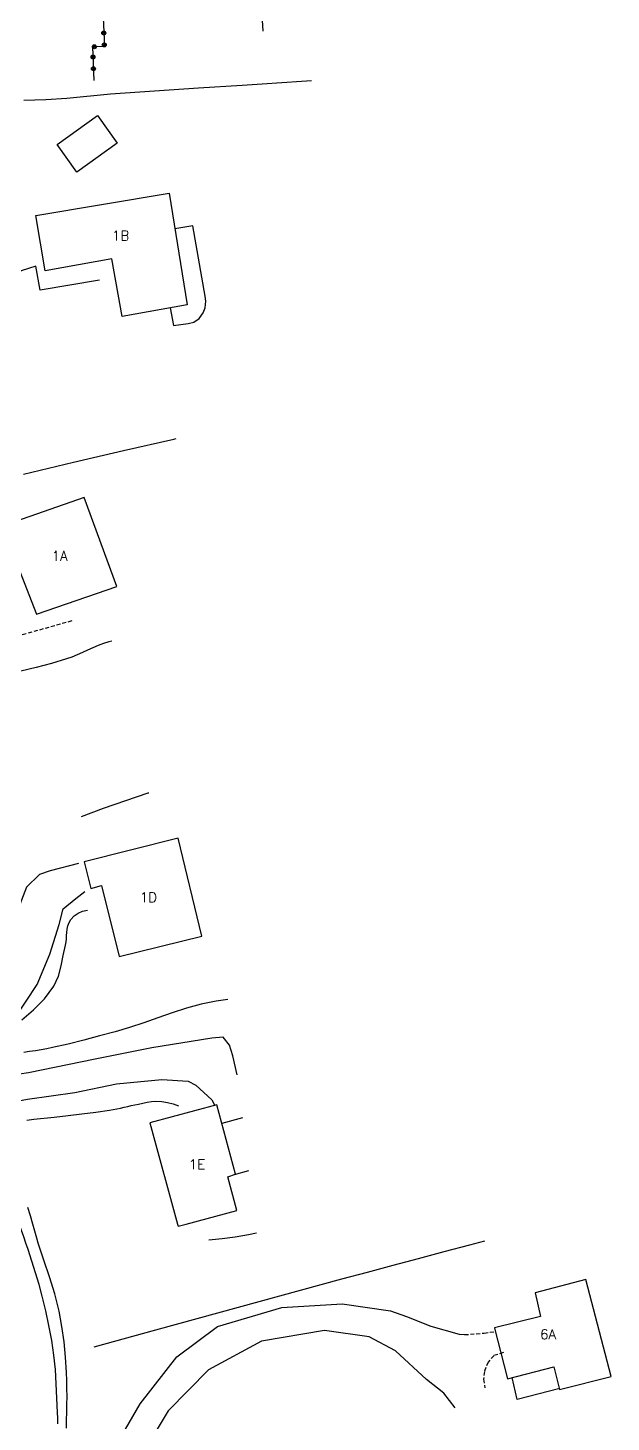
# Model space of a CAD drawing. Header units: millimetres. Extents: x 176000 to 177001, y 163000 to 164001.
# Drawn here: x 176516.6 to 176590.6, y 163645.9 to 163822.7 of the extents above; entities that cross this region are included whole.
import ezdxf
from ezdxf.enums import TextEntityAlignment as Align

# ---------------------------------------------------------------- set-up
doc = ezdxf.new("R2010")
doc.units = ezdxf.units.MM
doc.linetypes.add('DASHED', pattern=[0.75, 0.5, -0.25])
doc.layers.get('0').update_dxf_attribs({"linetype": 'CONTINUOUS'})
for name, color, linetype in [('W0017', 7, 'CONTINUOUS'), ('W0101', 7, 'CONTINUOUS'), ('W0104', 1, 'CONTINUOUS'), ('W0112', 1, 'DASHED'), ('W0211', 2, 'CONTINUOUS'), ('W0300', 7, 'CONTINUOUS'), ('W0323', 7, 'CONTINUOUS'), ('W0991', 7, 'CONTINUOUS')]:
    doc.layers.add(name, color=color, linetype=linetype)
doc.styles.get("Standard").update_dxf_attribs({"font": 'romans.shx', "width": 0.85})

# ---------------------------------------------------------------- blocks, each defined once
blk = doc.blocks.new('t323o')
at = {"color": 0, "linetype": 'Continuous'}
for radius in [0.25, 0.15]:
    blk.add_circle((0, 0), radius, dxfattribs=at)

msp = doc.modelspace()

# ---------------------------------------------------------------- linework, layer by layer
at = {"layer": 'W0017'}
for points in [[(176525.73, 163790.73), (176518.2, 163789.48), (176517.67, 163792.52), (176515.78, 163791.9), (176514.43, 163790.69), (176513.87, 163788.93), (176513.63, 163784.15), (176513.65, 163777.59), (176512.19, 163770.23), (176506.38, 163766.23), (176494.47, 163763.41), (176483.03, 163760.35), (176477.1, 163758.19), (176474.86, 163756.27)], [(176523.08, 163716.73), (176519.48, 163715.8), (176518.1, 163715.35), (176516.45, 163713.73), (176515.41, 163710.98), (176514.52, 163707.13), (176513.38, 163704.04), (176511.64, 163701.11), (176509.24, 163698.32), (176506.54, 163696.51), (176503.01, 163694.42), (176501.18, 163693.48), (176499.85, 163692.83), (176498.81, 163692.76), (176498.04, 163692.82)], [(176543.17, 163689.93), (176542.65, 163692.36), (176542.22, 163693.69), (176541.39, 163694.69), (176539.98, 163694.58), (176532.37, 163693.35), (176525.18, 163691.93), (176516.74, 163690.18), (176509.82, 163689.16), (176505.06, 163688.57), (176503.52, 163688.4), (176502.94, 163688.69), (176504.26, 163689.96), (176510.04, 163693.55), (176515.04, 163697.16), (176517.82, 163701.37), (176519.43, 163705.22), (176520.61, 163709.02), (176521.11, 163710.97), (176522.72, 163712.3), (176523.88, 163713.2)], [(176497.94, 163683.13), (176507.14, 163685.05), (176516.58, 163686.84), (176522.6, 163687.69), (176527.9, 163688.77), (176533.64, 163689.35), (176536.98, 163689.14), (176537.92, 163688.61), (176539.95, 163686.77), (176540.33, 163686.02)], [(176530.4, 163612.99), (176530.42, 163613.88), (176530.24, 163615.68), (176528.9, 163620.73), (176527.32, 163626.77), (176525.85, 163632.73), (176526.28, 163638.83), (176528.08, 163643.38), (176530.9, 163648.21), (176535.51, 163654.14), (176540.67, 163658.01), (176548.83, 163660.41), (176556.51, 163660.9), (176562.61, 163660.01), (176564.63, 163659.29), (176567.74, 163658.04), (176571.33, 163657.04), (176572.01, 163656.97)], [(176570.8, 163647.68), (176569.37, 163649.56), (176567.19, 163651.3), (176563.26, 163654.91), (176559.92, 163656.71), (176554.27, 163657.5), (176546.27, 163656.15), (176539.53, 163652.5), (176534.45, 163647.32), (176531.38, 163642.22), (176530.58, 163637.66), (176530.83, 163636.96)]]:
    msp.add_lwpolyline(points, dxfattribs=at)
at = {"layer": 'W0101'}
for points in [[(176517.64, 163798.94), (176534.55, 163801.78), (176536.84, 163787.62), (176528.6, 163786.11), (176527.29, 163793.42), (176518.84, 163791.92)], [(176517.73, 163748.36), (176527.92, 163751.86), (176523.79, 163763.16), (176514.24, 163759.84), (176514.82, 163758.18), (176514.02, 163757.91)], [(176523.77, 163716.95), (176524.62, 163713.55), (176525.98, 163713.95), (176528.23, 163704.95), (176538.69, 163707.52), (176535.71, 163719.95)], [(176575.81, 163657.8), (176577.44, 163651.38), (176583.35, 163652.88), (176584.05, 163650.03), (176590.59, 163651.67), (176587.38, 163663.98), (176580.95, 163662.27), (176581.64, 163659.27), (176575.8, 163657.83)]]:
    msp.add_lwpolyline(points, close=True, dxfattribs=at)
for points in [[(176536.7, 163671), (176543.12, 163672.74), (176542.01, 163676.98), (176542.95, 163677.32), (176540.62, 163686.13), (176532.12, 163683.86)], [(176532.12, 163683.86), (176535.61, 163671)], [(176535.61, 163671), (176535.68, 163670.72), (176536.7, 163671)]]:
    msp.add_lwpolyline(points, dxfattribs=at)
at = {"layer": 'W0104'}
msp.add_lwpolyline([(176520.34, 163807.95), (176525.49, 163811.61), (176527.98, 163808.1), (176522.83, 163804.45)], close=True, dxfattribs=at)
for points in [[(176534.67, 163787.22), (176535.09, 163784.98), (176536.97, 163785.23), (176537.7, 163785.42), (176538.35, 163785.89), (176538.88, 163786.57), (176539.12, 163787.24), (176539.19, 163788.09), (176539.12, 163788.69), (176537.54, 163797.64), (176535.28, 163797.24)], [(176543.84, 163684.46), (176541.25, 163683.75)], [(176542.83, 163677.28), (176544.65, 163677.78)], [(176584.09, 163650.14), (176578.67, 163648.75), (176578.04, 163651.53)], [(176584.09, 163650.14), (176578.67, 163648.75), (176578.04, 163651.53)]]:
    msp.add_lwpolyline(points, dxfattribs=at)
at = {"layer": 'W0112'}
for points in [[(176522.21, 163747.5), (176516.42, 163745.88), (176504.77, 163742.85), (176492.8, 163739.78), (176492.33, 163739.61), (176491.28, 163738.83), (176490.29, 163737.71)], [(176572, 163656.97), (176574.49, 163657.18), (176575.88, 163657.35)], [(176576.93, 163654.7), (176575.71, 163654.3), (176574.99, 163653.5), (176574.52, 163652.29), (176574.42, 163651.32), (176574.57, 163650.22)]]:
    msp.add_lwpolyline(points, dxfattribs=at)
at = {"layer": 'W0211'}
for points in [[(176515.87, 163696.91), (176517.37, 163698.17), (176518.77, 163699.58), (176519.94, 163701.19), (176520.51, 163702.43), (176520.87, 163703.75), (176521.12, 163705.08), (176521.4, 163706.38), (176521.48, 163706.79), (176521.52, 163707.19), (176521.55, 163707.6), (176521.58, 163708), (176521.63, 163708.42), (176521.72, 163708.84), (176521.88, 163709.25), (176522.1, 163709.62), (176522.51, 163710.08), (176523.02, 163710.44), (176523.59, 163710.7), (176524.2, 163710.82)], [(176542.01, 163699.48), (176540.52, 163699.29), (176538.63, 163698.89), (176536.77, 163698.38), (176534.94, 163697.78), (176533.14, 163697.15), (176531.34, 163696.52), (176529.52, 163695.92), (176527.69, 163695.38), (176525.71, 163694.86), (176523.74, 163694.33), (176521.76, 163693.84), (176519.76, 163693.39), (176519.04, 163693.24), (176518.32, 163693.11), (176517.59, 163692.99), (176516.86, 163692.88), (176516.13, 163692.77)], [(176516.53, 163684.2), (176517.39, 163684.29), (176518.26, 163684.38), (176519.12, 163684.48), (176519.98, 163684.58), (176521.74, 163684.78), (176523.49, 163684.97), (176525.25, 163685.18), (176526.99, 163685.44), (176527.46, 163685.52), (176527.92, 163685.61), (176528.38, 163685.71), (176528.84, 163685.81), (176529.3, 163685.91), (176529.76, 163686.02), (176530.22, 163686.11), (176530.68, 163686.21), (176531.22, 163686.33), (176531.76, 163686.46), (176532.32, 163686.56), (176532.88, 163686.6), (176533.61, 163686.56), (176534.34, 163686.44), (176535.05, 163686.26), (176535.75, 163686.01)], [(176517.26, 163671), (176516.97, 163672.05), (176516.65, 163673.09)], [(176521.53, 163645.12), (176521.55, 163646.13), (176521.57, 163647.13), (176521.59, 163648.13), (176521.61, 163649.14), (176521.6, 163650.14), (176521.58, 163651.14), (176521.54, 163652.15), (176521.41, 163654.11), (176521.23, 163656.06), (176520.97, 163658.01), (176520.62, 163659.95), (176520.07, 163662.14), (176519.39, 163664.3), (176518.66, 163666.44), (176517.96, 163668.59), (176517.77, 163669.19), (176517.6, 163669.79), (176517.43, 163670.39), (176517.26, 163671)], [(176539.6, 163669.01), (176541.27, 163669.17), (176542.94, 163669.39), (176544.6, 163669.66), (176545.61, 163669.87)]]:
    msp.add_lwpolyline(points, dxfattribs=at)
at = {"layer": 'W0300'}
for points in [[(176516.15, 163813.55), (176518.93, 163813.64), (176521.6, 163813.82), (176527.14, 163814.37), (176532.7, 163814.77), (176538.26, 163815.12), (176543.82, 163815.48), (176546.33, 163815.65), (176548.84, 163815.82), (176551.35, 163815.97), (176552.59, 163816.05)], [(176516.08, 163766.14), (176522.43, 163767.65), (176528.78, 163769.12), (176535.14, 163770.58), (176535.44, 163770.65)], [(176527.28, 163744.95), (176526.92, 163744.85), (176526.23, 163744.63), (176525.55, 163744.38), (176524.88, 163744.09), (176524.22, 163743.79), (176523.56, 163743.49), (176522.89, 163743.2), (176522.22, 163742.93), (176521.53, 163742.69), (176519.63, 163742.1), (176517.71, 163741.58), (176515.77, 163741.13), (176513.82, 163740.74)], [(176531.96, 163725.68), (176531.84, 163725.64), (176529.01, 163724.7), (176526.2, 163723.71), (176523.4, 163722.66)], [(176520.45, 163645.65), (176520.44, 163646.37), (176520.41, 163647.09), (176520.33, 163648.9), (176520.24, 163650.72), (176520.13, 163652.54), (176519.94, 163654.35), (176519.66, 163656.24), (176519.31, 163658.13), (176518.91, 163660), (176518.46, 163661.86), (176518.07, 163663.35), (176517.63, 163664.83), (176517.16, 163666.31), (176516.67, 163667.77), (176516.4, 163668.58), (176516.12, 163669.39), (176515.84, 163670.19), (176515.56, 163671)], [(176525.03, 163655.41), (176532.88, 163657.58), (176540.74, 163659.74), (176548.59, 163661.89), (176556.45, 163664.04), (176559.69, 163664.91), (176562.94, 163665.78), (176566.18, 163666.65), (176569.42, 163667.51), (176572.67, 163668.38), (176574.57, 163668.89)]]:
    msp.add_lwpolyline(points, dxfattribs=at)
at = {"layer": 'W0323'}
msp.add_lwpolyline([(176546.48, 163822.31), (176545.6, 163836.61), (176525.7, 163835.06), (176526.34, 163820.36), (176524.85, 163820.34), (176525.02, 163816.06)], dxfattribs=at)

# ---------------------------------------------------------------- block references
for p, rotation in [((176526.27, 163822.08), 272.5228576358761), ((176526.33, 163820.58), 272.5228576358761), ((176524.9, 163819.05), 272.2473147038643), ((176525.07, 163820.34), 180.6912024131278), ((176524.96, 163817.55), 272.2473147038643)]:
    msp.add_blockref('t323o', p, dxfattribs=dict(at, rotation=rotation))

# ---------------------------------------------------------------- texts
at = {"layer": 'W0991'}
for s, p in [('1B', (176528.4, 163796.38)), ('1A', (176520.68, 163755.76)), ('1D', (176531.93, 163712.45)), ('1E', (176538.09, 163678.57)), ('6A', (176582.6, 163657.01))]:
    msp.add_text(s, height=1.25, dxfattribs=at).set_placement(p, align=Align.MIDDLE_CENTER)

doc.saveas('drawing.dxf')
